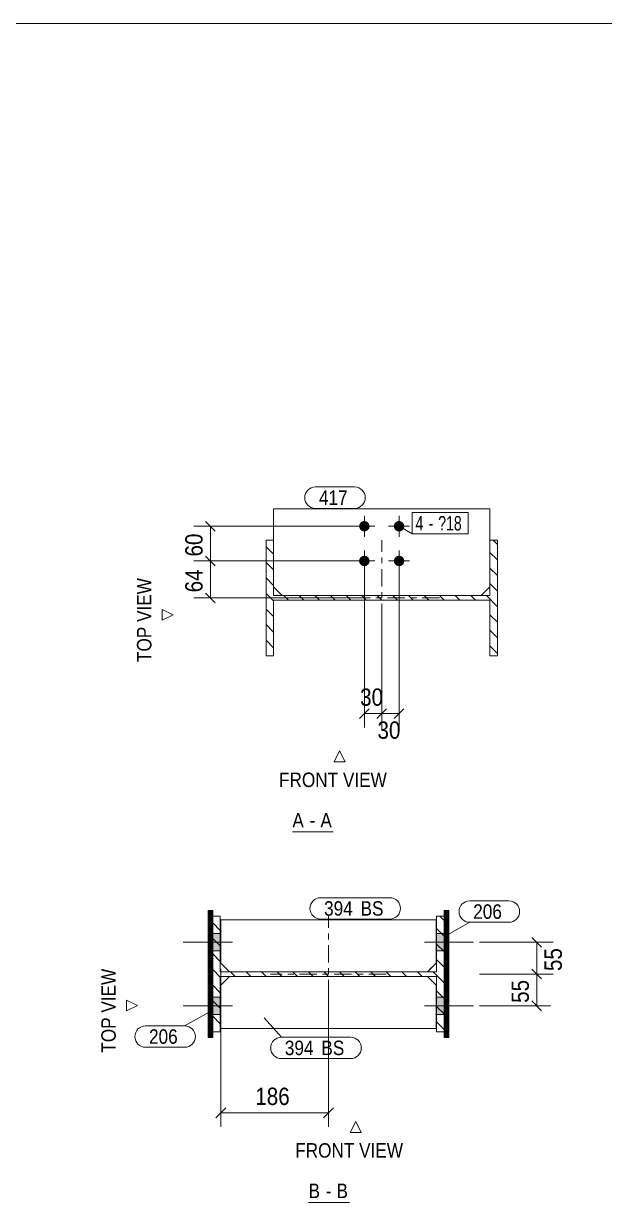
# Model space of a CAD drawing. Header units: millimetres. Extents: x 2 to 579, y 1 to 405.
# Drawn here: x 290.7 to 391.1, y 201.1 to 405 of the extents above; entities that cross this region are included whole.
import ezdxf

# ---------------------------------------------------------------- set-up
doc = ezdxf.new("R2010")
doc.units = ezdxf.units.MM
for name, pattern in [('XKITLINE00', [0]), ('XKITLINE01', [4, 1, -1, 1, -1]), ('XKITLINE03', [6, 3, -1, 1, -1])]:
    doc.linetypes.add(name, pattern=pattern)
for name, color, linetype, lineweight in [('Bolt', 3, 'Continuous', 0), ('BoltMark', 7, 'Continuous', 0), ('Dimensions', 7, 'Continuous', 0), ('DrawingSheet', 5, 'Continuous', 0), ('OtherObjectType', 7, 'Continuous', 0), ('Part', 2, 'Continuous', 0), ('PartMark', 7, 'Continuous', 0)]:
    doc.layers.add(name, color=color, linetype=linetype, lineweight=lineweight)
doc.styles.add('ARIAL', font='ARIAL.TTF')
doc.styles.add('ARIAL_NARROW', font='ARIALN.TTF')

# ---------------------------------------------------------------- blocks, each defined once
blk = doc.blocks.new('*A1')
at = {"layer": 'Part', "color": 7, "linetype": 'XKITLINE00', "lineweight": 0}
for p, q in [((333.9, 313.21), (332.6, 314.51)), ((372.6, 314.92), (371.87, 315.65)), ((372.6, 312.23), (371.3, 313.53)), ((333.9, 310.51), (332.6, 311.81)), ((372.6, 309.53), (371.3, 310.83)), ((333.9, 307.82), (332.6, 309.12)), ((372.6, 306.84), (371.3, 308.14)), ((333.9, 305.13), (332.6, 306.43)), ((336.47, 305.25), (335.67, 306.05)), ((339.16, 305.25), (338.36, 306.05)), ((341.86, 305.25), (341.06, 306.05)), ((344.55, 305.25), (343.75, 306.05)), ((347.25, 305.25), (346.45, 306.05)), ((349.94, 305.25), (349.14, 306.05)), ((352.63, 305.25), (351.83, 306.05)), ((355.33, 305.25), (354.53, 306.05)), ((358.02, 305.25), (357.22, 306.05)), ((360.72, 305.25), (359.92, 306.05)), ((363.41, 305.25), (362.61, 306.05)), ((366.11, 305.25), (365.31, 306.05)), ((368.8, 305.25), (368, 306.05)), ((372.6, 304.14), (370.69, 306.05)), ((333.9, 302.43), (332.6, 303.73)), ((372.6, 301.45), (371.3, 302.75)), ((333.9, 299.74), (332.6, 301.04)), ((372.6, 298.76), (371.3, 300.06)), ((333.9, 297.04), (332.6, 298.34)), ((372.6, 296.06), (371.3, 297.36)), ((332.6, 295.65), (332.6, 295.65)), ((332.6, 295.65), (332.6, 295.65))]:
    blk.add_line(p, q, dxfattribs=at)
blk = doc.blocks.new('*A2')
at = {"layer": 'Part', "color": 7, "linetype": 'XKITLINE00', "lineweight": 0}
for p, q in [((324.69, 248.16), (323.39, 249.46)), ((363.39, 249.87), (362.66, 250.6)), ((324.69, 245.46), (323.39, 246.76)), ((363.39, 247.18), (362.09, 248.48)), ((363.39, 244.48), (362.09, 245.78)), ((324.69, 242.77), (323.39, 244.07)), ((363.39, 241.79), (362.09, 243.09)), ((324.69, 240.08), (323.39, 241.38)), ((327.26, 240.2), (326.46, 241)), ((329.96, 240.2), (329.16, 241)), ((332.65, 240.2), (331.85, 241)), ((335.34, 240.2), (334.54, 241)), ((338.04, 240.2), (337.24, 241)), ((340.73, 240.2), (339.93, 241)), ((343.43, 240.2), (342.63, 241)), ((346.12, 240.2), (345.32, 241)), ((348.82, 240.2), (348.02, 241)), ((351.51, 240.2), (350.71, 241)), ((354.2, 240.2), (353.4, 241)), ((356.9, 240.2), (356.1, 241)), ((359.59, 240.2), (358.79, 241)), ((363.39, 239.09), (361.49, 241)), ((324.69, 237.38), (323.39, 238.68)), ((363.39, 236.4), (362.09, 237.7)), ((324.69, 234.69), (323.39, 235.99)), ((363.39, 233.71), (362.09, 235.01)), ((324.69, 231.99), (323.39, 233.29)), ((323.39, 230.6), (323.39, 230.6)), ((323.39, 230.6), (323.39, 230.6)), ((363.39, 231.01), (362.09, 232.31))]:
    blk.add_line(p, q, dxfattribs=at)
blk = doc.blocks.new('*A3')
at = {"layer": 'Part', "color": 7, "linetype": 'XKITLINE00', "lineweight": 0}
for p, q in [((363.52, 251.6), (363.39, 251.48)), ((363.62, 251.6), (363.39, 251.37)), ((363.73, 251.6), (363.39, 251.26)), ((363.84, 251.6), (363.39, 251.15)), ((363.95, 251.6), (363.39, 251.04)), ((364.06, 251.6), (363.39, 250.94)), ((364.16, 251.6), (363.39, 250.83)), ((364.19, 251.52), (363.39, 250.72)), ((364.19, 251.41), (363.39, 250.61)), ((364.19, 251.31), (363.39, 250.51)), ((364.19, 251.2), (363.39, 250.4)), ((364.19, 251.09), (363.39, 250.29)), ((364.19, 250.98), (363.39, 250.18)), ((364.19, 250.87), (363.39, 250.07)), ((364.19, 250.77), (363.39, 249.97)), ((364.19, 250.66), (363.39, 249.86)), ((364.19, 250.55), (363.39, 249.75)), ((364.19, 250.44), (363.39, 249.64)), ((364.19, 250.34), (363.39, 249.54)), ((364.19, 250.23), (363.39, 249.43)), ((364.19, 250.12), (363.39, 249.32)), ((364.19, 250.01), (363.39, 249.21)), ((364.19, 249.91), (363.39, 249.11)), ((364.19, 249.8), (363.39, 249)), ((364.19, 249.69), (363.39, 248.89)), ((364.19, 249.58), (363.39, 248.78)), ((364.19, 249.47), (363.39, 248.67)), ((364.19, 249.37), (363.39, 248.57)), ((364.19, 249.26), (363.39, 248.46)), ((364.19, 249.15), (363.39, 248.35)), ((364.19, 249.04), (363.39, 248.24)), ((364.19, 248.94), (363.39, 248.14)), ((364.19, 248.83), (363.39, 248.03)), ((364.19, 248.72), (363.39, 247.92)), ((364.19, 248.61), (363.39, 247.81)), ((364.19, 248.5), (363.39, 247.7)), ((364.19, 248.4), (363.39, 247.6)), ((364.19, 248.29), (363.39, 247.49)), ((364.19, 248.18), (363.39, 247.38)), ((364.19, 248.07), (363.39, 247.27)), ((364.19, 247.97), (363.39, 247.17)), ((364.19, 247.86), (363.39, 247.06)), ((364.19, 247.75), (363.39, 246.95)), ((364.19, 247.64), (363.39, 246.84)), ((364.19, 247.53), (363.39, 246.73)), ((364.19, 247.43), (363.39, 246.63)), ((364.19, 247.32), (363.39, 246.52)), ((364.19, 247.21), (363.39, 246.41)), ((364.19, 247.1), (363.39, 246.3)), ((364.19, 247), (363.39, 246.2)), ((364.19, 246.89), (363.39, 246.09)), ((364.19, 246.78), (363.39, 245.98)), ((364.19, 246.67), (363.39, 245.87)), ((364.19, 246.56), (363.39, 245.76)), ((364.19, 246.46), (363.39, 245.66)), ((364.19, 246.35), (363.39, 245.55)), ((364.19, 246.24), (363.39, 245.44)), ((364.19, 246.13), (363.39, 245.33)), ((364.19, 246.03), (363.39, 245.23)), ((364.19, 245.92), (363.39, 245.12)), ((364.19, 245.81), (363.39, 245.01)), ((364.19, 245.7), (363.39, 244.9)), ((364.19, 245.59), (363.39, 244.79)), ((364.19, 245.49), (363.39, 244.69)), ((364.19, 245.38), (363.39, 244.58)), ((364.19, 245.27), (363.39, 244.47)), ((364.19, 245.16), (363.39, 244.36)), ((364.19, 245.06), (363.39, 244.26)), ((364.19, 244.95), (363.39, 244.15)), ((364.19, 244.84), (363.39, 244.04)), ((364.19, 244.73), (363.39, 243.93)), ((364.19, 244.62), (363.39, 243.82)), ((364.19, 244.52), (363.39, 243.72)), ((364.19, 244.41), (363.39, 243.61)), ((364.19, 244.3), (363.39, 243.5)), ((364.19, 244.19), (363.39, 243.39)), ((364.19, 244.09), (363.39, 243.29)), ((364.19, 243.98), (363.39, 243.18)), ((364.19, 243.87), (363.39, 243.07)), ((364.19, 243.76), (363.39, 242.96)), ((364.19, 243.65), (363.39, 242.85)), ((364.19, 243.55), (363.39, 242.75)), ((364.19, 243.44), (363.39, 242.64)), ((364.19, 243.33), (363.39, 242.53)), ((364.19, 243.22), (363.39, 242.42)), ((364.19, 243.12), (363.39, 242.32)), ((364.19, 243.01), (363.39, 242.21)), ((364.19, 242.9), (363.39, 242.1)), ((364.19, 242.79), (363.39, 241.99)), ((364.19, 242.68), (363.39, 241.88)), ((364.19, 242.58), (363.39, 241.78)), ((364.19, 242.47), (363.39, 241.67)), ((364.19, 242.36), (363.39, 241.56)), ((364.19, 242.25), (363.39, 241.45)), ((364.19, 242.15), (363.39, 241.35)), ((364.19, 242.04), (363.39, 241.24)), ((364.19, 241.93), (363.39, 241.13)), ((364.19, 241.82), (363.39, 241.02)), ((364.19, 241.72), (363.39, 240.92)), ((364.19, 241.61), (363.39, 240.81)), ((364.19, 241.5), (363.39, 240.7)), ((364.19, 241.39), (363.39, 240.59)), ((364.19, 241.28), (363.39, 240.48)), ((364.19, 241.18), (363.39, 240.38)), ((364.19, 241.07), (363.39, 240.27)), ((364.19, 240.96), (363.39, 240.16)), ((364.19, 240.85), (363.39, 240.05)), ((364.19, 240.75), (363.39, 239.95)), ((364.19, 240.64), (363.39, 239.84)), ((364.19, 240.53), (363.39, 239.73)), ((364.19, 240.42), (363.39, 239.62)), ((364.19, 240.31), (363.39, 239.51)), ((364.19, 240.21), (363.39, 239.41)), ((364.19, 240.1), (363.39, 239.3)), ((364.19, 239.99), (363.39, 239.19)), ((364.19, 239.88), (363.39, 239.08)), ((364.19, 239.78), (363.39, 238.98)), ((364.19, 239.67), (363.39, 238.87)), ((364.19, 239.56), (363.39, 238.76)), ((364.19, 239.45), (363.39, 238.65)), ((364.19, 239.34), (363.39, 238.54)), ((364.19, 239.24), (363.39, 238.44)), ((364.19, 239.13), (363.39, 238.33)), ((364.19, 239.02), (363.39, 238.22)), ((364.19, 238.91), (363.39, 238.11)), ((364.19, 238.81), (363.39, 238.01)), ((364.19, 238.7), (363.39, 237.9)), ((364.19, 238.59), (363.39, 237.79)), ((364.19, 238.48), (363.39, 237.68)), ((364.19, 238.37), (363.39, 237.57)), ((364.19, 238.27), (363.39, 237.47)), ((364.19, 238.16), (363.39, 237.36)), ((364.19, 238.05), (363.39, 237.25)), ((364.19, 237.94), (363.39, 237.14)), ((364.19, 237.84), (363.39, 237.04)), ((364.19, 237.73), (363.39, 236.93)), ((364.19, 237.62), (363.39, 236.82)), ((364.19, 237.51), (363.39, 236.71)), ((364.19, 237.4), (363.39, 236.6)), ((364.19, 237.3), (363.39, 236.5)), ((364.19, 237.19), (363.39, 236.39)), ((364.19, 237.08), (363.39, 236.28)), ((364.19, 236.97), (363.39, 236.17)), ((364.19, 236.87), (363.39, 236.07)), ((364.19, 236.76), (363.39, 235.96)), ((364.19, 236.65), (363.39, 235.85)), ((364.19, 236.54), (363.39, 235.74)), ((364.19, 236.43), (363.39, 235.63)), ((364.19, 236.33), (363.39, 235.53)), ((364.19, 236.22), (363.39, 235.42)), ((364.19, 236.11), (363.39, 235.31)), ((364.19, 236), (363.39, 235.2)), ((364.19, 235.9), (363.39, 235.1)), ((364.19, 235.79), (363.39, 234.99)), ((364.19, 235.68), (363.39, 234.88)), ((364.19, 235.57), (363.39, 234.77)), ((364.19, 235.46), (363.39, 234.66)), ((364.19, 235.36), (363.39, 234.56)), ((364.19, 235.25), (363.39, 234.45)), ((364.19, 235.14), (363.39, 234.34)), ((364.19, 235.03), (363.39, 234.23)), ((364.19, 234.93), (363.39, 234.13)), ((364.19, 234.82), (363.39, 234.02)), ((364.19, 234.71), (363.39, 233.91)), ((364.19, 234.6), (363.39, 233.8)), ((364.19, 234.49), (363.39, 233.69)), ((364.19, 234.39), (363.39, 233.59)), ((364.19, 234.28), (363.39, 233.48)), ((364.19, 234.17), (363.39, 233.37)), ((364.19, 234.06), (363.39, 233.26)), ((364.19, 233.96), (363.39, 233.16)), ((364.19, 233.85), (363.39, 233.05)), ((364.19, 233.74), (363.39, 232.94)), ((364.19, 233.63), (363.39, 232.83)), ((364.19, 233.53), (363.39, 232.73)), ((364.19, 233.42), (363.39, 232.62)), ((364.19, 233.31), (363.39, 232.51)), ((364.19, 233.2), (363.39, 232.4)), ((364.19, 233.09), (363.39, 232.29)), ((364.19, 232.99), (363.39, 232.19)), ((364.19, 232.88), (363.39, 232.08)), ((364.19, 232.77), (363.39, 231.97)), ((364.19, 232.66), (363.39, 231.86)), ((364.19, 232.56), (363.39, 231.76)), ((364.19, 232.45), (363.39, 231.65)), ((364.19, 232.34), (363.39, 231.54)), ((364.19, 232.23), (363.39, 231.43)), ((364.19, 232.12), (363.39, 231.32)), ((364.19, 232.02), (363.39, 231.22)), ((364.19, 231.91), (363.39, 231.11)), ((364.19, 231.8), (363.39, 231)), ((364.19, 231.69), (363.39, 230.89)), ((364.19, 231.59), (363.39, 230.79)), ((364.19, 231.48), (363.39, 230.68)), ((364.19, 231.37), (363.39, 230.57)), ((364.19, 231.26), (363.39, 230.46)), ((364.19, 231.15), (363.39, 230.35)), ((364.19, 231.05), (363.39, 230.25)), ((364.19, 230.94), (363.39, 230.14)), ((364.19, 230.83), (363.39, 230.03)), ((364.19, 230.72), (363.39, 229.92)), ((364.19, 230.62), (363.39, 229.82)), ((364.19, 230.51), (363.39, 229.71)), ((364.19, 230.4), (363.39, 229.6)), ((363.39, 229.6), (363.39, 229.6)), ((364.19, 230.29), (363.5, 229.6)), ((364.19, 230.18), (363.61, 229.6)), ((364.19, 230.08), (363.72, 229.6)), ((364.19, 229.97), (363.82, 229.6)), ((364.19, 229.86), (363.93, 229.6)), ((364.19, 229.75), (364.04, 229.6)), ((364.16, 229.61), (364.15, 229.6))]:
    blk.add_line(p, q, dxfattribs=at)
blk = doc.blocks.new('*A4')
at = {"layer": 'Part', "color": 7, "linetype": 'XKITLINE00', "lineweight": 0}
for p, q in [((322.72, 251.6), (322.59, 251.48)), ((322.82, 251.6), (322.59, 251.37)), ((322.93, 251.6), (322.59, 251.26)), ((323.04, 251.6), (322.59, 251.15)), ((323.15, 251.6), (322.59, 251.04)), ((323.26, 251.6), (322.59, 250.94)), ((323.36, 251.6), (322.59, 250.83)), ((323.39, 251.52), (322.59, 250.72)), ((323.39, 251.41), (322.59, 250.61)), ((323.39, 251.31), (322.59, 250.51)), ((323.39, 251.2), (322.59, 250.4)), ((323.39, 251.09), (322.59, 250.29)), ((323.39, 250.98), (322.59, 250.18)), ((323.39, 250.87), (322.59, 250.07)), ((323.39, 250.77), (322.59, 249.97)), ((323.39, 250.66), (322.59, 249.86)), ((323.39, 250.55), (322.59, 249.75)), ((323.39, 250.44), (322.59, 249.64)), ((323.39, 250.34), (322.59, 249.54)), ((323.39, 250.23), (322.59, 249.43)), ((323.39, 250.12), (322.59, 249.32)), ((323.39, 250.01), (322.59, 249.21)), ((323.39, 249.91), (322.59, 249.11)), ((323.39, 249.8), (322.59, 249)), ((323.39, 249.69), (322.59, 248.89)), ((323.39, 249.58), (322.59, 248.78)), ((323.39, 249.47), (322.59, 248.67)), ((323.39, 249.37), (322.59, 248.57)), ((323.39, 249.26), (322.59, 248.46)), ((323.39, 249.15), (322.59, 248.35)), ((323.39, 249.04), (322.59, 248.24)), ((323.39, 248.94), (322.59, 248.14)), ((323.39, 248.83), (322.59, 248.03)), ((323.39, 248.72), (322.59, 247.92)), ((323.39, 248.61), (322.59, 247.81)), ((323.39, 248.5), (322.59, 247.7)), ((323.39, 248.4), (322.59, 247.6)), ((323.39, 248.29), (322.59, 247.49)), ((323.39, 248.18), (322.59, 247.38)), ((323.39, 248.07), (322.59, 247.27)), ((323.39, 247.97), (322.59, 247.17)), ((323.39, 247.86), (322.59, 247.06)), ((323.39, 247.75), (322.59, 246.95)), ((323.39, 247.64), (322.59, 246.84)), ((323.39, 247.53), (322.59, 246.73)), ((323.39, 247.43), (322.59, 246.63)), ((323.39, 247.32), (322.59, 246.52)), ((323.39, 247.21), (322.59, 246.41)), ((323.39, 247.1), (322.59, 246.3)), ((323.39, 247), (322.59, 246.2)), ((323.39, 246.89), (322.59, 246.09)), ((323.39, 246.78), (322.59, 245.98)), ((323.39, 246.67), (322.59, 245.87)), ((323.39, 246.56), (322.59, 245.76)), ((323.39, 246.46), (322.59, 245.66)), ((323.39, 246.35), (322.59, 245.55)), ((323.39, 246.24), (322.59, 245.44)), ((323.39, 246.13), (322.59, 245.33)), ((323.39, 246.03), (322.59, 245.23)), ((323.39, 245.92), (322.59, 245.12)), ((323.39, 245.81), (322.59, 245.01)), ((323.39, 245.7), (322.59, 244.9)), ((323.39, 245.59), (322.59, 244.79)), ((323.39, 245.49), (322.59, 244.69)), ((323.39, 245.38), (322.59, 244.58)), ((323.39, 245.27), (322.59, 244.47)), ((323.39, 245.16), (322.59, 244.36)), ((323.39, 245.06), (322.59, 244.26)), ((323.39, 244.95), (322.59, 244.15)), ((323.39, 244.84), (322.59, 244.04)), ((323.39, 244.73), (322.59, 243.93)), ((323.39, 244.62), (322.59, 243.82)), ((323.39, 244.52), (322.59, 243.72)), ((323.39, 244.41), (322.59, 243.61)), ((323.39, 244.3), (322.59, 243.5)), ((323.39, 244.19), (322.59, 243.39)), ((323.39, 244.09), (322.59, 243.29)), ((323.39, 243.98), (322.59, 243.18)), ((323.39, 243.87), (322.59, 243.07)), ((323.39, 243.76), (322.59, 242.96)), ((323.39, 243.65), (322.59, 242.85)), ((323.39, 243.55), (322.59, 242.75)), ((323.39, 243.44), (322.59, 242.64)), ((323.39, 243.33), (322.59, 242.53)), ((323.39, 243.22), (322.59, 242.42)), ((323.39, 243.12), (322.59, 242.32)), ((323.39, 243.01), (322.59, 242.21)), ((323.39, 242.9), (322.59, 242.1)), ((323.39, 242.79), (322.59, 241.99)), ((323.39, 242.68), (322.59, 241.88)), ((323.39, 242.58), (322.59, 241.78)), ((323.39, 242.47), (322.59, 241.67)), ((323.39, 242.36), (322.59, 241.56)), ((323.39, 242.25), (322.59, 241.45)), ((323.39, 242.15), (322.59, 241.35)), ((323.39, 242.04), (322.59, 241.24)), ((323.39, 241.93), (322.59, 241.13)), ((323.39, 241.82), (322.59, 241.02)), ((323.39, 241.72), (322.59, 240.92)), ((323.39, 241.61), (322.59, 240.81)), ((323.39, 241.5), (322.59, 240.7)), ((323.39, 241.39), (322.59, 240.59)), ((323.39, 241.28), (322.59, 240.48)), ((323.39, 241.18), (322.59, 240.38)), ((323.39, 241.07), (322.59, 240.27)), ((323.39, 240.96), (322.59, 240.16)), ((323.39, 240.85), (322.59, 240.05)), ((323.39, 240.75), (322.59, 239.95)), ((323.39, 240.64), (322.59, 239.84)), ((323.39, 240.53), (322.59, 239.73)), ((323.39, 240.42), (322.59, 239.62)), ((323.39, 240.31), (322.59, 239.51)), ((323.39, 240.21), (322.59, 239.41)), ((323.39, 240.1), (322.59, 239.3)), ((323.39, 239.99), (322.59, 239.19)), ((323.39, 239.88), (322.59, 239.08)), ((323.39, 239.78), (322.59, 238.98)), ((323.39, 239.67), (322.59, 238.87)), ((323.39, 239.56), (322.59, 238.76)), ((323.39, 239.45), (322.59, 238.65)), ((323.39, 239.34), (322.59, 238.54)), ((323.39, 239.24), (322.59, 238.44)), ((323.39, 239.13), (322.59, 238.33)), ((323.39, 239.02), (322.59, 238.22)), ((323.39, 238.91), (322.59, 238.11)), ((323.39, 238.81), (322.59, 238.01)), ((323.39, 238.7), (322.59, 237.9)), ((323.39, 238.59), (322.59, 237.79)), ((323.39, 238.48), (322.59, 237.68)), ((323.39, 238.37), (322.59, 237.57)), ((323.39, 238.27), (322.59, 237.47)), ((323.39, 238.16), (322.59, 237.36)), ((323.39, 238.05), (322.59, 237.25)), ((323.39, 237.94), (322.59, 237.14)), ((323.39, 237.84), (322.59, 237.04)), ((323.39, 237.73), (322.59, 236.93)), ((323.39, 237.62), (322.59, 236.82)), ((323.39, 237.51), (322.59, 236.71)), ((323.39, 237.4), (322.59, 236.6)), ((323.39, 237.3), (322.59, 236.5)), ((323.39, 237.19), (322.59, 236.39)), ((323.39, 237.08), (322.59, 236.28)), ((323.39, 236.97), (322.59, 236.17)), ((323.39, 236.87), (322.59, 236.07)), ((323.39, 236.76), (322.59, 235.96)), ((323.39, 236.65), (322.59, 235.85)), ((323.39, 236.54), (322.59, 235.74)), ((323.39, 236.43), (322.59, 235.63)), ((323.39, 236.33), (322.59, 235.53)), ((323.39, 236.22), (322.59, 235.42)), ((323.39, 236.11), (322.59, 235.31)), ((323.39, 236), (322.59, 235.2)), ((323.39, 235.9), (322.59, 235.1)), ((323.39, 235.79), (322.59, 234.99)), ((323.39, 235.68), (322.59, 234.88)), ((323.39, 235.57), (322.59, 234.77)), ((323.39, 235.46), (322.59, 234.66)), ((323.39, 235.36), (322.59, 234.56)), ((323.39, 235.25), (322.59, 234.45)), ((323.39, 235.14), (322.59, 234.34)), ((323.39, 235.03), (322.59, 234.23)), ((323.39, 234.93), (322.59, 234.13)), ((323.39, 234.82), (322.59, 234.02)), ((323.39, 234.71), (322.59, 233.91)), ((323.39, 234.6), (322.59, 233.8)), ((323.39, 234.49), (322.59, 233.69)), ((323.39, 234.39), (322.59, 233.59)), ((323.39, 234.28), (322.59, 233.48)), ((323.39, 234.17), (322.59, 233.37)), ((323.39, 234.06), (322.59, 233.26)), ((323.39, 233.96), (322.59, 233.16)), ((323.39, 233.85), (322.59, 233.05)), ((323.39, 233.74), (322.59, 232.94)), ((323.39, 233.63), (322.59, 232.83)), ((323.39, 233.53), (322.59, 232.73)), ((323.39, 233.42), (322.59, 232.62)), ((323.39, 233.31), (322.59, 232.51)), ((323.39, 233.2), (322.59, 232.4)), ((323.39, 233.09), (322.59, 232.29)), ((323.39, 232.99), (322.59, 232.19)), ((323.39, 232.88), (322.59, 232.08)), ((323.39, 232.77), (322.59, 231.97)), ((323.39, 232.66), (322.59, 231.86)), ((323.39, 232.56), (322.59, 231.76)), ((323.39, 232.45), (322.59, 231.65)), ((323.39, 232.34), (322.59, 231.54)), ((323.39, 232.23), (322.59, 231.43)), ((323.39, 232.12), (322.59, 231.32)), ((323.39, 232.02), (322.59, 231.22)), ((323.39, 231.91), (322.59, 231.11)), ((323.39, 231.8), (322.59, 231)), ((323.39, 231.69), (322.59, 230.89)), ((323.39, 231.59), (322.59, 230.79)), ((323.39, 231.48), (322.59, 230.68)), ((323.39, 231.37), (322.59, 230.57)), ((323.39, 231.26), (322.59, 230.46)), ((323.39, 231.15), (322.59, 230.35)), ((323.39, 231.05), (322.59, 230.25)), ((323.39, 230.94), (322.59, 230.14)), ((323.39, 230.83), (322.59, 230.03)), ((323.39, 230.72), (322.59, 229.92)), ((323.39, 230.62), (322.59, 229.82)), ((323.39, 230.51), (322.59, 229.71)), ((323.39, 230.4), (322.59, 229.6)), ((322.59, 229.6), (322.59, 229.6)), ((323.39, 230.29), (322.7, 229.6)), ((323.39, 230.18), (322.81, 229.6)), ((323.39, 230.08), (322.92, 229.6)), ((323.39, 229.97), (323.02, 229.6)), ((323.39, 229.86), (323.13, 229.6)), ((323.39, 229.75), (323.24, 229.6)), ((323.36, 229.61), (323.35, 229.6))]:
    blk.add_line(p, q, dxfattribs=at)
blk = doc.blocks.new('*A43')
at = {"layer": 'Bolt'}
for points in [[(350.5, 318.01), (350.5, 317.96), (350.49, 317.92), (350.48, 317.87), (350.47, 317.83), (350.46, 317.79), (350.45, 317.75), (350.43, 317.71), (350.41, 317.67), (350.39, 317.63), (350.37, 317.59), (350.35, 317.55), (350.32, 317.51), (350.3, 317.48), (350.27, 317.45), (350.24, 317.41), (350.2, 317.38), (350.17, 317.35), (350.14, 317.33), (350.1, 317.3), (350.06, 317.28), (350.02, 317.26), (349.98, 317.24), (349.94, 317.22), (349.9, 317.2), (349.86, 317.19), (349.82, 317.18), (349.78, 317.17), (349.73, 317.16), (349.69, 317.15), (349.64, 317.15), (349.6, 317.15), (349.56, 317.15), (349.51, 317.15), (349.47, 317.16), (349.42, 317.17), (349.38, 317.18), (349.34, 317.19), (349.3, 317.2), (349.26, 317.22), (349.22, 317.24), (349.18, 317.26), (349.14, 317.28), (349.1, 317.3), (349.06, 317.33), (349.03, 317.35), (349, 317.38), (348.96, 317.41), (348.93, 317.45), (348.9, 317.48), (348.88, 317.51), (348.85, 317.55), (348.83, 317.59), (348.81, 317.63), (348.79, 317.67), (348.77, 317.71), (348.75, 317.75), (348.74, 317.79), (348.73, 317.83), (348.72, 317.87), (348.71, 317.92), (348.7, 317.96), (348.7, 318.01), (348.7, 318.05), (348.7, 318.09), (348.7, 318.14), (348.71, 318.18), (348.72, 318.23), (348.73, 318.27), (348.74, 318.31), (348.75, 318.35), (348.77, 318.39), (348.79, 318.43), (348.81, 318.47), (348.83, 318.51), (348.85, 318.55), (348.88, 318.59), (348.9, 318.62), (348.93, 318.65), (348.96, 318.69), (349, 318.72), (349.03, 318.75), (349.06, 318.77), (349.1, 318.8), (349.14, 318.82), (349.18, 318.84), (349.22, 318.86), (349.26, 318.88), (349.3, 318.9), (349.34, 318.91), (349.38, 318.92), (349.42, 318.93), (349.47, 318.94), (349.51, 318.95), (349.56, 318.95), (349.6, 318.95), (349.64, 318.95), (349.69, 318.95), (349.73, 318.94), (349.78, 318.93), (349.82, 318.92), (349.86, 318.91), (349.9, 318.9), (349.94, 318.88), (349.98, 318.86), (350.02, 318.84), (350.06, 318.82), (350.1, 318.8), (350.14, 318.77), (350.17, 318.75), (350.2, 318.72), (350.24, 318.69), (350.27, 318.65), (350.3, 318.62), (350.32, 318.59), (350.35, 318.55), (350.37, 318.51), (350.39, 318.47), (350.41, 318.43), (350.43, 318.39), (350.45, 318.35), (350.46, 318.31), (350.47, 318.27), (350.48, 318.23), (350.49, 318.18), (350.5, 318.14), (350.5, 318.09), (350.5, 318.05)], [(356.5, 318.01), (356.5, 317.96), (356.49, 317.92), (356.48, 317.87), (356.47, 317.83), (356.46, 317.79), (356.45, 317.75), (356.43, 317.71), (356.41, 317.67), (356.39, 317.63), (356.37, 317.59), (356.35, 317.55), (356.32, 317.51), (356.3, 317.48), (356.27, 317.45), (356.24, 317.41), (356.2, 317.38), (356.17, 317.35), (356.14, 317.33), (356.1, 317.3), (356.06, 317.28), (356.02, 317.26), (355.98, 317.24), (355.94, 317.22), (355.9, 317.2), (355.86, 317.19), (355.82, 317.18), (355.78, 317.17), (355.73, 317.16), (355.69, 317.15), (355.64, 317.15), (355.6, 317.15), (355.56, 317.15), (355.51, 317.15), (355.47, 317.16), (355.42, 317.17), (355.38, 317.18), (355.34, 317.19), (355.3, 317.2), (355.26, 317.22), (355.22, 317.24), (355.18, 317.26), (355.14, 317.28), (355.1, 317.3), (355.06, 317.33), (355.03, 317.35), (355, 317.38), (354.96, 317.41), (354.93, 317.45), (354.9, 317.48), (354.88, 317.51), (354.85, 317.55), (354.83, 317.59), (354.81, 317.63), (354.79, 317.67), (354.77, 317.71), (354.75, 317.75), (354.74, 317.79), (354.73, 317.83), (354.72, 317.87), (354.71, 317.92), (354.7, 317.96), (354.7, 318.01), (354.7, 318.05), (354.7, 318.09), (354.7, 318.14), (354.71, 318.18), (354.72, 318.23), (354.73, 318.27), (354.74, 318.31), (354.75, 318.35), (354.77, 318.39), (354.79, 318.43), (354.81, 318.47), (354.83, 318.51), (354.85, 318.55), (354.88, 318.59), (354.9, 318.62), (354.93, 318.65), (354.96, 318.69), (355, 318.72), (355.03, 318.75), (355.06, 318.77), (355.1, 318.8), (355.14, 318.82), (355.18, 318.84), (355.22, 318.86), (355.26, 318.88), (355.3, 318.9), (355.34, 318.91), (355.38, 318.92), (355.42, 318.93), (355.47, 318.94), (355.51, 318.95), (355.56, 318.95), (355.6, 318.95), (355.64, 318.95), (355.69, 318.95), (355.73, 318.94), (355.78, 318.93), (355.82, 318.92), (355.86, 318.91), (355.9, 318.9), (355.94, 318.88), (355.98, 318.86), (356.02, 318.84), (356.06, 318.82), (356.1, 318.8), (356.14, 318.77), (356.17, 318.75), (356.2, 318.72), (356.24, 318.69), (356.27, 318.65), (356.3, 318.62), (356.32, 318.59), (356.35, 318.55), (356.37, 318.51), (356.39, 318.47), (356.41, 318.43), (356.43, 318.39), (356.45, 318.35), (356.46, 318.31), (356.47, 318.27), (356.48, 318.23), (356.49, 318.18), (356.5, 318.14), (356.5, 318.09), (356.5, 318.05)], [(350.5, 312.01), (350.5, 311.96), (350.49, 311.92), (350.48, 311.87), (350.47, 311.83), (350.46, 311.79), (350.45, 311.75), (350.43, 311.71), (350.41, 311.67), (350.39, 311.63), (350.37, 311.59), (350.35, 311.55), (350.32, 311.51), (350.3, 311.48), (350.27, 311.45), (350.24, 311.41), (350.2, 311.38), (350.17, 311.35), (350.14, 311.33), (350.1, 311.3), (350.06, 311.28), (350.02, 311.26), (349.98, 311.24), (349.94, 311.22), (349.9, 311.2), (349.86, 311.19), (349.82, 311.18), (349.78, 311.17), (349.73, 311.16), (349.69, 311.15), (349.64, 311.15), (349.6, 311.15), (349.56, 311.15), (349.51, 311.15), (349.47, 311.16), (349.42, 311.17), (349.38, 311.18), (349.34, 311.19), (349.3, 311.2), (349.26, 311.22), (349.22, 311.24), (349.18, 311.26), (349.14, 311.28), (349.1, 311.3), (349.06, 311.33), (349.03, 311.35), (349, 311.38), (348.96, 311.41), (348.93, 311.45), (348.9, 311.48), (348.88, 311.51), (348.85, 311.55), (348.83, 311.59), (348.81, 311.63), (348.79, 311.67), (348.77, 311.71), (348.75, 311.75), (348.74, 311.79), (348.73, 311.83), (348.72, 311.87), (348.71, 311.92), (348.7, 311.96), (348.7, 312.01), (348.7, 312.05), (348.7, 312.09), (348.7, 312.14), (348.71, 312.18), (348.72, 312.23), (348.73, 312.27), (348.74, 312.31), (348.75, 312.35), (348.77, 312.39), (348.79, 312.43), (348.81, 312.47), (348.83, 312.51), (348.85, 312.55), (348.88, 312.59), (348.9, 312.62), (348.93, 312.65), (348.96, 312.69), (349, 312.72), (349.03, 312.75), (349.06, 312.77), (349.1, 312.8), (349.14, 312.82), (349.18, 312.84), (349.22, 312.86), (349.26, 312.88), (349.3, 312.9), (349.34, 312.91), (349.38, 312.92), (349.42, 312.93), (349.47, 312.94), (349.51, 312.95), (349.56, 312.95), (349.6, 312.95), (349.64, 312.95), (349.69, 312.95), (349.73, 312.94), (349.78, 312.93), (349.82, 312.92), (349.86, 312.91), (349.9, 312.9), (349.94, 312.88), (349.98, 312.86), (350.02, 312.84), (350.06, 312.82), (350.1, 312.8), (350.14, 312.77), (350.17, 312.75), (350.2, 312.72), (350.24, 312.69), (350.27, 312.65), (350.3, 312.62), (350.32, 312.59), (350.35, 312.55), (350.37, 312.51), (350.39, 312.47), (350.41, 312.43), (350.43, 312.39), (350.45, 312.35), (350.46, 312.31), (350.47, 312.27), (350.48, 312.23), (350.49, 312.18), (350.5, 312.14), (350.5, 312.09), (350.5, 312.05)], [(356.5, 312.01), (356.5, 311.96), (356.49, 311.92), (356.48, 311.87), (356.47, 311.83), (356.46, 311.79), (356.45, 311.75), (356.43, 311.71), (356.41, 311.67), (356.39, 311.63), (356.37, 311.59), (356.35, 311.55), (356.32, 311.51), (356.3, 311.48), (356.27, 311.45), (356.24, 311.41), (356.2, 311.38), (356.17, 311.35), (356.14, 311.33), (356.1, 311.3), (356.06, 311.28), (356.02, 311.26), (355.98, 311.24), (355.94, 311.22), (355.9, 311.2), (355.86, 311.19), (355.82, 311.18), (355.78, 311.17), (355.73, 311.16), (355.69, 311.15), (355.64, 311.15), (355.6, 311.15), (355.56, 311.15), (355.51, 311.15), (355.47, 311.16), (355.42, 311.17), (355.38, 311.18), (355.34, 311.19), (355.3, 311.2), (355.26, 311.22), (355.22, 311.24), (355.18, 311.26), (355.14, 311.28), (355.1, 311.3), (355.06, 311.33), (355.03, 311.35), (355, 311.38), (354.96, 311.41), (354.93, 311.45), (354.9, 311.48), (354.88, 311.51), (354.85, 311.55), (354.83, 311.59), (354.81, 311.63), (354.79, 311.67), (354.77, 311.71), (354.75, 311.75), (354.74, 311.79), (354.73, 311.83), (354.72, 311.87), (354.71, 311.92), (354.7, 311.96), (354.7, 312.01), (354.7, 312.05), (354.7, 312.09), (354.7, 312.14), (354.71, 312.18), (354.72, 312.23), (354.73, 312.27), (354.74, 312.31), (354.75, 312.35), (354.77, 312.39), (354.79, 312.43), (354.81, 312.47), (354.83, 312.51), (354.85, 312.55), (354.88, 312.59), (354.9, 312.62), (354.93, 312.65), (354.96, 312.69), (355, 312.72), (355.03, 312.75), (355.06, 312.77), (355.1, 312.8), (355.14, 312.82), (355.18, 312.84), (355.22, 312.86), (355.26, 312.88), (355.3, 312.9), (355.34, 312.91), (355.38, 312.92), (355.42, 312.93), (355.47, 312.94), (355.51, 312.95), (355.56, 312.95), (355.6, 312.95), (355.64, 312.95), (355.69, 312.95), (355.73, 312.94), (355.78, 312.93), (355.82, 312.92), (355.86, 312.91), (355.9, 312.9), (355.94, 312.88), (355.98, 312.86), (356.02, 312.84), (356.06, 312.82), (356.1, 312.8), (356.14, 312.77), (356.17, 312.75), (356.2, 312.72), (356.24, 312.69), (356.27, 312.65), (356.3, 312.62), (356.32, 312.59), (356.35, 312.55), (356.37, 312.51), (356.39, 312.47), (356.41, 312.43), (356.43, 312.39), (356.45, 312.35), (356.46, 312.31), (356.47, 312.27), (356.48, 312.23), (356.49, 312.18), (356.5, 312.14), (356.5, 312.09), (356.5, 312.05)]]:
    blk.add_hatch(color=3, dxfattribs=at).paths.add_polyline_path(points, flags=17)
at = {"layer": 'Bolt', "color": 3, "linetype": 'XKITLINE00', "lineweight": 0}
for p, q in [((349.6, 319.85), (349.6, 316.25)), ((355.6, 319.85), (355.6, 316.25)), ((347.8, 318.05), (351.4, 318.05)), ((353.8, 318.05), (357.4, 318.05)), ((347.8, 312.05), (351.4, 312.05)), ((349.6, 313.85), (349.6, 310.25)), ((353.8, 312.05), (357.4, 312.05)), ((355.6, 313.85), (355.6, 310.25))]:
    blk.add_line(p, q, dxfattribs=at)
blk = doc.blocks.new('*A44')
at = {"layer": 'Part', "color": 2, "linetype": 'XKITLINE00', "lineweight": 0}
for p, q in [((332.6, 295.65), (332.6, 315.65)), ((332.6, 315.65), (333.9, 315.65)), ((333.9, 315.65), (333.9, 306.05)), ((371.3, 306.05), (371.3, 315.65)), ((371.3, 315.65), (372.6, 315.65)), ((372.6, 315.65), (372.6, 295.65)), ((333.9, 306.05), (371.3, 306.05)), ((371.3, 305.25), (333.9, 305.25)), ((333.9, 305.25), (333.9, 295.65)), ((371.3, 295.65), (371.3, 305.25)), ((333.9, 295.65), (332.6, 295.65)), ((372.6, 295.65), (371.3, 295.65))]:
    blk.add_line(p, q, dxfattribs=at)
at = {"layer": 'Part', "color": 7, "linetype": 'XKITLINE03', "lineweight": 0}
for p, q in [((352.6, 295.65), (352.6, 315.65)), ((362.6, 305.65), (342.6, 305.65))]:
    blk.add_line(p, q, dxfattribs=at)
blk = doc.blocks.new('*A45')
at = {"layer": 'Part', "color": 2, "linetype": 'XKITLINE00', "lineweight": 0}
for p, q in [((333.9, 321.05), (333.9, 315.65)), ((333.9, 321.05), (371.3, 321.05)), ((371.3, 321.05), (371.3, 315.65)), ((333.9, 307.55), (335.4, 306.05)), ((371.3, 307.55), (369.8, 306.05))]:
    blk.add_line(p, q, dxfattribs=at)
at = {"layer": 'Part', "color": 7, "linetype": 'XKITLINE01', "lineweight": 0}
for p, q in [((333.9, 315.65), (333.9, 307.55)), ((371.3, 315.65), (371.3, 307.55)), ((335.4, 306.05), (369.8, 306.05))]:
    blk.add_line(p, q, dxfattribs=at)
blk = doc.blocks.new('*A46')
at = {"layer": 'Bolt'}
for points in [[(362.09, 247.6), (363.39, 247.6), (363.39, 244.6), (362.09, 244.6)], [(362.09, 247.6), (363.39, 247.6), (363.39, 244.6), (362.09, 244.6)], [(362.09, 247.6), (363.39, 247.6), (363.39, 244.6), (362.09, 244.6)], [(363.39, 247.6), (364.19, 247.6), (364.19, 244.6), (363.39, 244.6)], [(363.39, 247.6), (364.19, 247.6), (364.19, 244.6), (363.39, 244.6)], [(363.39, 247.6), (364.19, 247.6), (364.19, 244.6), (363.39, 244.6)], [(362.09, 236.6), (363.39, 236.6), (363.39, 233.6), (362.09, 233.6)], [(362.09, 236.6), (363.39, 236.6), (363.39, 233.6), (362.09, 233.6)], [(362.09, 236.6), (363.39, 236.6), (363.39, 233.6), (362.09, 233.6)], [(363.39, 236.6), (364.19, 236.6), (364.19, 233.6), (363.39, 233.6)], [(363.39, 236.6), (364.19, 236.6), (364.19, 233.6), (363.39, 233.6)], [(363.39, 236.6), (364.19, 236.6), (364.19, 233.6), (363.39, 233.6)]]:
    blk.add_hatch(color=3, dxfattribs=at).paths.add_polyline_path(points, flags=17)
at = {"layer": 'Bolt', "color": 3, "linetype": 'XKITLINE00', "lineweight": 0}
for p, q in [((362.09, 247.6), (363.39, 247.6)), ((362.09, 247.6), (363.39, 247.6)), ((362.09, 247.6), (363.39, 247.6)), ((363.39, 247.6), (364.19, 247.6)), ((363.39, 247.6), (364.19, 247.6)), ((363.39, 247.6), (364.19, 247.6)), ((359.99, 246.1), (368.49, 246.1)), ((359.99, 246.1), (368.49, 246.1)), ((359.99, 246.1), (368.49, 246.1)), ((362.09, 244.6), (363.39, 244.6)), ((362.09, 244.6), (363.39, 244.6)), ((362.09, 244.6), (363.39, 244.6)), ((363.39, 244.6), (364.19, 244.6)), ((363.39, 244.6), (364.19, 244.6)), ((363.39, 244.6), (364.19, 244.6)), ((362.09, 236.6), (363.39, 236.6)), ((362.09, 236.6), (363.39, 236.6)), ((362.09, 236.6), (363.39, 236.6)), ((363.39, 236.6), (364.19, 236.6)), ((363.39, 236.6), (364.19, 236.6)), ((363.39, 236.6), (364.19, 236.6)), ((359.99, 235.1), (368.49, 235.1)), ((359.99, 235.1), (368.49, 235.1)), ((359.99, 235.1), (368.49, 235.1)), ((362.09, 233.6), (363.39, 233.6)), ((362.09, 233.6), (363.39, 233.6)), ((362.09, 233.6), (363.39, 233.6)), ((363.39, 233.6), (364.19, 233.6)), ((363.39, 233.6), (364.19, 233.6)), ((363.39, 233.6), (364.19, 233.6))]:
    blk.add_line(p, q, dxfattribs=at)
blk = doc.blocks.new('*A47')
at = {"layer": 'Bolt'}
for points in [[(323.39, 244.6), (322.59, 244.6), (322.59, 247.6), (323.39, 247.6)], [(323.39, 244.6), (322.59, 244.6), (322.59, 247.6), (323.39, 247.6)], [(323.39, 244.6), (322.59, 244.6), (322.59, 247.6), (323.39, 247.6)], [(324.69, 244.6), (323.39, 244.6), (323.39, 247.6), (324.69, 247.6)], [(324.69, 244.6), (323.39, 244.6), (323.39, 247.6), (324.69, 247.6)], [(324.69, 244.6), (323.39, 244.6), (323.39, 247.6), (324.69, 247.6)], [(323.39, 233.6), (322.59, 233.6), (322.59, 236.6), (323.39, 236.6)], [(323.39, 233.6), (322.59, 233.6), (322.59, 236.6), (323.39, 236.6)], [(323.39, 233.6), (322.59, 233.6), (322.59, 236.6), (323.39, 236.6)], [(324.69, 233.6), (323.39, 233.6), (323.39, 236.6), (324.69, 236.6)], [(324.69, 233.6), (323.39, 233.6), (323.39, 236.6), (324.69, 236.6)], [(324.69, 233.6), (323.39, 233.6), (323.39, 236.6), (324.69, 236.6)]]:
    blk.add_hatch(color=3, dxfattribs=at).paths.add_polyline_path(points, flags=17)
at = {"layer": 'Bolt', "color": 3, "linetype": 'XKITLINE00', "lineweight": 0}
for p, q in [((323.39, 247.6), (322.59, 247.6)), ((323.39, 247.6), (322.59, 247.6)), ((323.39, 247.6), (322.59, 247.6)), ((324.69, 247.6), (323.39, 247.6)), ((324.69, 247.6), (323.39, 247.6)), ((324.69, 247.6), (323.39, 247.6)), ((326.79, 246.1), (318.29, 246.1)), ((326.79, 246.1), (318.29, 246.1)), ((326.79, 246.1), (318.29, 246.1)), ((323.39, 244.6), (322.59, 244.6)), ((323.39, 244.6), (322.59, 244.6)), ((323.39, 244.6), (322.59, 244.6)), ((324.69, 244.6), (323.39, 244.6)), ((324.69, 244.6), (323.39, 244.6)), ((324.69, 244.6), (323.39, 244.6)), ((323.39, 236.6), (322.59, 236.6)), ((323.39, 236.6), (322.59, 236.6)), ((323.39, 236.6), (322.59, 236.6)), ((324.69, 236.6), (323.39, 236.6)), ((324.69, 236.6), (323.39, 236.6)), ((324.69, 236.6), (323.39, 236.6)), ((326.79, 235.1), (318.29, 235.1)), ((326.79, 235.1), (318.29, 235.1)), ((326.79, 235.1), (318.29, 235.1)), ((323.39, 233.6), (322.59, 233.6)), ((323.39, 233.6), (322.59, 233.6)), ((323.39, 233.6), (322.59, 233.6)), ((324.69, 233.6), (323.39, 233.6)), ((324.69, 233.6), (323.39, 233.6)), ((324.69, 233.6), (323.39, 233.6))]:
    blk.add_line(p, q, dxfattribs=at)
blk = doc.blocks.new('*A48')
at = {"layer": 'Part', "color": 2, "linetype": 'XKITLINE00', "lineweight": 0}
for p, q in [((323.39, 230.6), (323.39, 250.6)), ((323.39, 250.6), (324.69, 250.6)), ((324.69, 250.6), (324.69, 241)), ((362.09, 241), (362.09, 250.6)), ((362.09, 250.6), (363.39, 250.6)), ((363.39, 250.6), (363.39, 230.6)), ((324.69, 241), (362.09, 241)), ((362.09, 240.2), (324.69, 240.2)), ((324.69, 240.2), (324.69, 230.6)), ((362.09, 230.6), (362.09, 240.2)), ((324.69, 230.6), (323.39, 230.6)), ((363.39, 230.6), (362.09, 230.6))]:
    blk.add_line(p, q, dxfattribs=at)
at = {"layer": 'Part', "color": 7, "linetype": 'XKITLINE03', "lineweight": 0}
for p, q in [((343.39, 230.6), (343.39, 250.6)), ((353.39, 240.6), (333.39, 240.6))]:
    blk.add_line(p, q, dxfattribs=at)
blk = doc.blocks.new('*A49')
at = {"layer": 'Part', "color": 2, "linetype": 'XKITLINE00', "lineweight": 0}
for p, q in [((326.29, 240.2), (324.79, 238.7)), ((324.79, 238.7), (324.79, 231.2)), ((361.99, 238.7), (360.49, 240.2)), ((361.99, 231.2), (361.99, 238.7)), ((324.79, 231.2), (361.99, 231.2))]:
    blk.add_line(p, q, dxfattribs=at)
at = {"layer": 'Part', "color": 7, "linetype": 'XKITLINE01', "lineweight": 0}
blk.add_line((326.29, 240.2), (360.49, 240.2), dxfattribs=at)
blk = doc.blocks.new('*A50')
at = {"layer": 'Part', "color": 2, "linetype": 'XKITLINE00', "lineweight": 0}
for p, q in [((324.79, 250), (324.79, 242.5)), ((361.99, 250), (324.79, 250)), ((361.99, 242.5), (361.99, 250)), ((324.79, 242.5), (326.29, 241)), ((360.49, 241), (361.99, 242.5))]:
    blk.add_line(p, q, dxfattribs=at)
at = {"layer": 'Part', "color": 7, "linetype": 'XKITLINE01', "lineweight": 0}
blk.add_line((326.29, 241), (360.49, 241), dxfattribs=at)
blk = doc.blocks.new('*A51')
at = {"layer": 'Part', "color": 7, "linetype": 'XKITLINE01', "lineweight": 0}
for p, q in [((326.29, 240.2), (324.79, 238.7)), ((324.79, 238.7), (324.79, 231.2)), ((360.49, 240.2), (326.29, 240.2)), ((361.99, 238.7), (360.49, 240.2)), ((361.99, 231.2), (361.99, 238.7)), ((324.79, 231.2), (361.99, 231.2))]:
    blk.add_line(p, q, dxfattribs=at)
blk = doc.blocks.new('*A52')
at = {"layer": 'Part', "color": 7, "linetype": 'XKITLINE01', "lineweight": 0}
for p, q in [((361.99, 250), (324.79, 250)), ((324.79, 250), (324.79, 242.5)), ((361.99, 242.5), (361.99, 250)), ((324.79, 242.5), (326.29, 241)), ((326.29, 241), (360.49, 241)), ((360.49, 241), (361.99, 242.5))]:
    blk.add_line(p, q, dxfattribs=at)
blk = doc.blocks.new('*A53')
at = {"layer": 'Part', "color": 2, "linetype": 'XKITLINE00', "lineweight": 0}
for p, q in [((363.39, 229.6), (363.39, 251.6)), ((363.39, 251.6), (364.19, 251.6)), ((364.19, 251.6), (364.19, 229.6)), ((364.19, 229.6), (363.39, 229.6))]:
    blk.add_line(p, q, dxfattribs=at)
blk = doc.blocks.new('*A54')
at = {"layer": 'Part', "color": 2, "linetype": 'XKITLINE00', "lineweight": 0}
for p, q in [((322.59, 229.6), (322.59, 251.6)), ((322.59, 251.6), (323.39, 251.6)), ((323.39, 251.6), (323.39, 229.6)), ((323.39, 229.6), (322.59, 229.6))]:
    blk.add_line(p, q, dxfattribs=at)
blk = doc.blocks.new('*A55')
at = {"layer": 'DrawingSheet', "color": 5, "linetype": 'XKITLINE00', "lineweight": 0}
blk.add_line((579, 405), (5, 405), dxfattribs=at)
blk = doc.blocks.new('*A125')
at = {"layer": 'Dimensions', "color": 7, "linetype": 'XKITLINE00', "lineweight": 0}
for p, q in [((348.6, 312.05), (320.14, 312.05)), ((322.14, 312.9), (323.84, 311.2)), ((322.99, 305.65), (322.99, 312.05)), ((322.14, 306.5), (323.84, 304.8)), ((348.6, 305.65), (320.14, 305.65))]:
    blk.add_line(p, q, dxfattribs=at)
at = {"layer": 'Dimensions', "color": 3}
for p in [(322.99, 312.05), (322.99, 305.65)]:
    blk.add_point(p, dxfattribs=at)
at = {"layer": 'Dimensions', "color": 3, "style": 'ARIAL', "width": 0.85}
blk.add_text('64', height=3, rotation=90.0002, dxfattribs=at).set_placement((321.64, 306.62))
blk = doc.blocks.new('*A126')
at = {"layer": 'Dimensions', "color": 7, "linetype": 'XKITLINE00', "lineweight": 0}
for p, q in [((322.14, 318.9), (323.84, 317.2)), ((348.6, 318.05), (320.14, 318.05)), ((322.99, 312.05), (322.99, 318.05)), ((348.6, 312.05), (320.14, 312.05)), ((322.14, 312.9), (323.84, 311.2))]:
    blk.add_line(p, q, dxfattribs=at)
at = {"layer": 'Dimensions', "color": 3}
for p in [(322.99, 318.05), (322.99, 312.05)]:
    blk.add_point(p, dxfattribs=at)
at = {"layer": 'Dimensions', "color": 3, "style": 'ARIAL', "width": 0.85}
blk.add_text('60', height=3, rotation=90.0002, dxfattribs=at).set_placement((321.64, 312.82))
blk = doc.blocks.new('*A127')
at = {"layer": 'Dimensions', "color": 7, "linetype": 'XKITLINE00', "lineweight": 0}
for p, q in [((349.6, 311.05), (349.6, 283.25)), ((352.6, 304.65), (352.6, 283.25)), ((350.45, 286.5), (348.75, 284.8)), ((349.6, 285.65), (352.6, 285.65)), ((353.45, 286.5), (351.75, 284.8))]:
    blk.add_line(p, q, dxfattribs=at)
at = {"layer": 'Dimensions', "color": 3}
for p in [(349.6, 285.65), (352.6, 285.65)]:
    blk.add_point(p, dxfattribs=at)
at = {"layer": 'Dimensions', "color": 3, "style": 'ARIAL', "width": 0.85}
blk.add_text('30', height=3, dxfattribs=at).set_placement((348.87, 287))
blk = doc.blocks.new('*A128')
at = {"layer": 'Dimensions', "color": 7, "linetype": 'XKITLINE00', "lineweight": 0}
for p, q in [((355.6, 311.05), (355.6, 282.8)), ((352.6, 304.65), (352.6, 282.8)), ((353.45, 286.5), (351.75, 284.8)), ((352.6, 285.65), (355.6, 285.65)), ((356.45, 286.5), (354.75, 284.8))]:
    blk.add_line(p, q, dxfattribs=at)
at = {"layer": 'Dimensions', "color": 3}
for p in [(352.6, 285.65), (355.6, 285.65)]:
    blk.add_point(p, dxfattribs=at)
at = {"layer": 'Dimensions', "color": 3, "style": 'ARIAL', "width": 0.85}
blk.add_text('30', height=3, dxfattribs=at).set_placement((351.87, 281.3))
blk = doc.blocks.new('*A129')
at = {"layer": 'BoltMark', "color": 7, "linetype": 'XKITLINE00', "lineweight": 0}
for p, q in [((357.84, 320.42), (367.52, 320.42)), ((357.84, 316.72), (357.84, 320.42)), ((367.52, 316.72), (367.52, 320.42)), ((355.6, 318.05), (357.84, 316.72)), ((357.84, 316.72), (367.52, 316.72))]:
    blk.add_line(p, q, dxfattribs=at)
at = {"layer": 'BoltMark', "color": 3, "style": 'ARIAL_NARROW', "width": 0.85}
for s, p in [('4', (358.44, 317.32)), ('-', (360.71, 317.32)), ('?18', (362.37, 317.32))]:
    blk.add_text(s, height=2.5, dxfattribs=at).set_placement(p)
blk = doc.blocks.new('*A130')
at = {"layer": 'PartMark', "color": 7, "linetype": 'XKITLINE00', "lineweight": 0}
for p, q in [((341.15, 324.85), (347.91, 324.85)), ((341.15, 321.15), (347.91, 321.15))]:
    blk.add_line(p, q, dxfattribs=at)
for centre, start, end in [((341.15, 323), 90, 270), ((347.91, 323), 270, 90)]:
    blk.add_arc(centre, 1.85, start, end, dxfattribs=at)
at = {"layer": 'PartMark', "color": 3, "style": 'ARIAL', "width": 0.85}
blk.add_text('417', height=2.5, dxfattribs=at).set_placement((341.75, 321.75))
blk = doc.blocks.new('*A131')
at = {"layer": 'OtherObjectType', "color": 7, "linetype": 'XKITLINE00', "lineweight": 0}
for p, q in [((314.66, 301.79), (314.66, 303.66)), ((314.66, 303.66), (316.54, 302.72)), ((316.54, 302.72), (314.66, 301.79)), ((316.54, 302.72), (316.54, 302.72)), ((344.38, 277.32), (345.32, 279.2)), ((346.26, 277.32), (344.38, 277.32)), ((345.32, 279.2), (346.26, 277.32)), ((345.32, 279.2), (345.32, 279.2)), ((337.16, 265.2), (344.22, 265.2))]:
    blk.add_line(p, q, dxfattribs=at)
at = {"layer": 'OtherObjectType', "color": 7, "style": 'ARIAL', "width": 0.85}
blk.add_text('TOP VIEW', height=2.5, rotation=90, dxfattribs=at).set_placement((312.79, 294.57))
for s, p in [('FRONT VIEW', (334.85, 272.95)), ('A', (337.16, 265.95)), ('A', (342, 265.95)), ('-', (340.14, 265.95))]:
    blk.add_text(s, height=2.5, dxfattribs=at).set_placement(p)
blk = doc.blocks.new('*A132')
at = {"layer": 'Dimensions', "color": 7, "linetype": 'XKITLINE00', "lineweight": 0}
for p, q in [((324.79, 241.5), (324.79, 214.2)), ((343.39, 239.6), (343.39, 214.2)), ((325.64, 217.45), (323.94, 215.75)), ((324.79, 216.6), (343.39, 216.6)), ((344.24, 217.45), (342.54, 215.75))]:
    blk.add_line(p, q, dxfattribs=at)
at = {"layer": 'Dimensions', "color": 3}
for p in [(324.79, 216.6), (343.39, 216.6)]:
    blk.add_point(p, dxfattribs=at)
at = {"layer": 'Dimensions', "color": 3, "style": 'ARIAL', "width": 0.85}
blk.add_text('186', height=3, dxfattribs=at).set_placement((330.75, 217.95))
blk = doc.blocks.new('*A133')
at = {"layer": 'Dimensions', "color": 7, "linetype": 'XKITLINE00', "lineweight": 0}
for p, q in [((378.54, 241.45), (380.24, 239.75)), ((369.49, 240.6), (381.79, 240.6)), ((379.39, 235.1), (379.39, 240.6)), ((369.49, 235.1), (381.79, 235.1)), ((378.54, 235.95), (380.24, 234.25))]:
    blk.add_line(p, q, dxfattribs=at)
at = {"layer": 'Dimensions', "color": 3}
for p in [(379.39, 240.6), (379.39, 235.1)]:
    blk.add_point(p, dxfattribs=at)
at = {"layer": 'Dimensions', "color": 3, "style": 'ARIAL', "width": 0.85}
blk.add_text('55', height=3, rotation=90.0002, dxfattribs=at).set_placement((378.04, 235.62))
blk = doc.blocks.new('*A134')
at = {"layer": 'Dimensions', "color": 7, "linetype": 'XKITLINE00', "lineweight": 0}
for p, q in [((378.54, 246.95), (380.24, 245.25)), ((369.49, 246.1), (382.24, 246.1)), ((379.39, 240.6), (379.39, 246.1)), ((378.54, 241.45), (380.24, 239.75)), ((369.49, 240.6), (382.24, 240.6))]:
    blk.add_line(p, q, dxfattribs=at)
at = {"layer": 'Dimensions', "color": 3}
for p in [(379.39, 246.1), (379.39, 240.6)]:
    blk.add_point(p, dxfattribs=at)
at = {"layer": 'Dimensions', "color": 3, "style": 'ARIAL', "width": 0.85}
blk.add_text('55', height=3, rotation=90.0002, dxfattribs=at).set_placement((383.74, 241.12))
blk = doc.blocks.new('*A135')
at = {"layer": 'PartMark', "color": 7, "linetype": 'XKITLINE00', "lineweight": 0}
for p, q in [((322.78, 234.03), (318.54, 231.64)), ((311.78, 231.64), (318.54, 231.64)), ((311.78, 227.94), (318.54, 227.94))]:
    blk.add_line(p, q, dxfattribs=at)
for centre, start, end in [((311.78, 229.79), 90, 270), ((318.54, 229.79), 270, 90)]:
    blk.add_arc(centre, 1.85, start, end, dxfattribs=at)
at = {"layer": 'PartMark', "color": 3, "style": 'ARIAL', "width": 0.85}
blk.add_text('206', height=2.5, dxfattribs=at).set_placement((312.38, 228.54))
blk = doc.blocks.new('*A136')
at = {"layer": 'PartMark', "color": 7, "linetype": 'XKITLINE00', "lineweight": 0}
for p, q in [((367.82, 253.26), (374.59, 253.26)), ((363.58, 247.17), (367.82, 249.56)), ((367.82, 249.56), (374.59, 249.56))]:
    blk.add_line(p, q, dxfattribs=at)
for centre, start, end in [((367.82, 251.41), 90, 270), ((374.59, 251.41), 270, 90)]:
    blk.add_arc(centre, 1.85, start, end, dxfattribs=at)
at = {"layer": 'PartMark', "color": 3, "style": 'ARIAL', "width": 0.85}
blk.add_text('206', height=2.5, dxfattribs=at).set_placement((368.42, 250.16))
blk = doc.blocks.new('*A137')
at = {"layer": 'PartMark', "color": 7, "linetype": 'XKITLINE00', "lineweight": 0}
for p, q in [((332.26, 233.03), (335.26, 229.68)), ((335.26, 229.68), (347.22, 229.68)), ((335.26, 225.98), (347.22, 225.98))]:
    blk.add_line(p, q, dxfattribs=at)
for centre, start, end in [((335.26, 227.83), 90, 270), ((347.22, 227.83), 270, 90)]:
    blk.add_arc(centre, 1.85, start, end, dxfattribs=at)
at = {"layer": 'PartMark', "color": 3, "style": 'ARIAL', "width": 0.85}
for s, p in [('394', (335.86, 226.58)), ('BS', (342.17, 226.58))]:
    blk.add_text(s, height=2.5, dxfattribs=at).set_placement(p)
blk = doc.blocks.new('*A138')
at = {"layer": 'PartMark', "color": 7, "linetype": 'XKITLINE00', "lineweight": 0}
for p, q in [((342.04, 253.8), (354, 253.8)), ((342.04, 250.1), (354, 250.1))]:
    blk.add_line(p, q, dxfattribs=at)
for centre, start, end in [((342.04, 251.95), 90, 270), ((354, 251.95), 270, 90)]:
    blk.add_arc(centre, 1.85, start, end, dxfattribs=at)
at = {"layer": 'PartMark', "color": 3, "style": 'ARIAL', "width": 0.85}
for s, p in [('394', (342.64, 250.7)), ('BS', (348.95, 250.7))]:
    blk.add_text(s, height=2.5, dxfattribs=at).set_placement(p)
blk = doc.blocks.new('*A139')
at = {"layer": 'OtherObjectType', "color": 7, "linetype": 'XKITLINE00', "lineweight": 0}
for p, q in [((308.5, 234.21), (308.5, 236.09)), ((308.5, 236.09), (310.38, 235.15)), ((310.38, 235.15), (308.5, 234.21)), ((310.38, 235.15), (310.38, 235.15)), ((347.17, 213.22), (348.11, 215.1)), ((348.11, 215.1), (349.05, 213.22)), ((348.11, 215.1), (348.11, 215.1)), ((349.05, 213.22), (347.17, 213.22)), ((339.96, 201.1), (347.01, 201.1))]:
    blk.add_line(p, q, dxfattribs=at)
at = {"layer": 'OtherObjectType', "color": 7, "style": 'ARIAL', "width": 0.85}
blk.add_text('TOP VIEW', height=2.5, rotation=90, dxfattribs=at).set_placement((306.63, 227))
for s, p in [('FRONT VIEW', (337.65, 208.85)), ('B', (339.96, 201.85)), ('B', (344.79, 201.85)), ('-', (342.93, 201.85))]:
    blk.add_text(s, height=2.5, dxfattribs=at).set_placement(p)

msp = doc.modelspace()

# ---------------------------------------------------------------- block references
at = {"lineweight": 0}
for name in ['*A55', '*A130', '*A45', '*A129', '*A126', '*A43', '*A1', '*A44', '*A125', '*A127', '*A128', '*A138', '*A136', '*A4', '*A54', '*A3', '*A53', '*A2', '*A48', '*A50', '*A52', '*A47', '*A46', '*A134', '*A132', '*A133', '*A49', '*A51', '*A135', '*A137']:
    msp.add_blockref(name, (0, 0), dxfattribs=at)
at = {"layer": 'OtherObjectType', "lineweight": 0}
for name in ['*A131', '*A139']:
    msp.add_blockref(name, (0, 0), dxfattribs=at)

doc.saveas('drawing.dxf')
